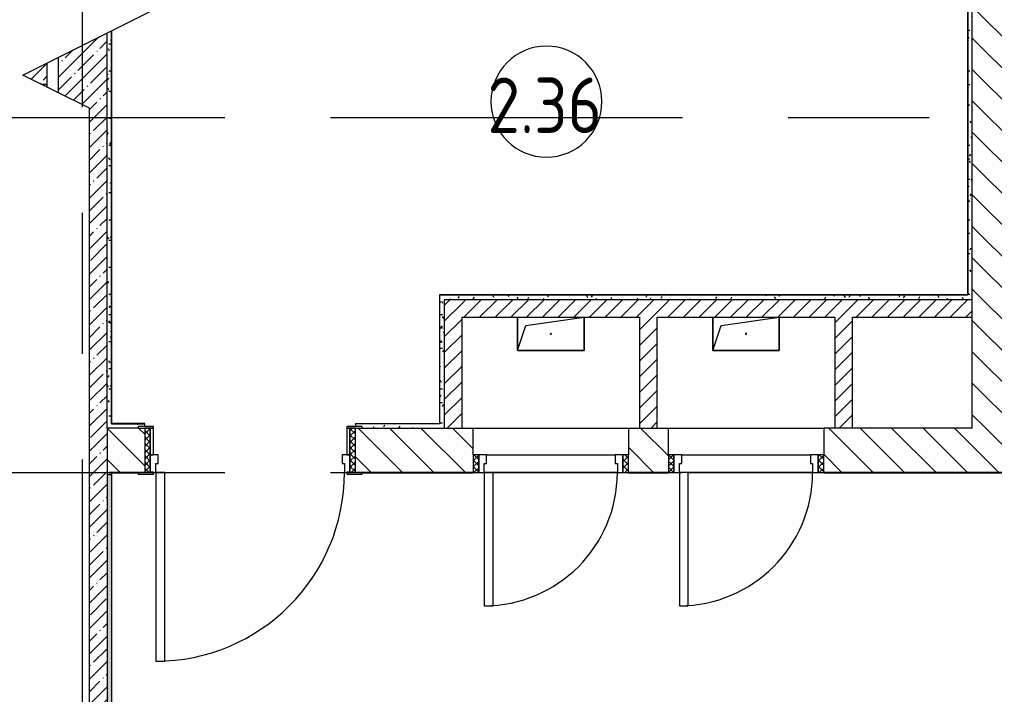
# Model space of a CAD drawing. Header units: millimetres. Extents: x 81566 to 292854, y -8553 to 29000.
# Drawn here: x 84575 to 88970, y 12400 to 15441 of the extents above; entities that cross this region are included whole.
import ezdxf

# ---------------------------------------------------------------- set-up
doc = ezdxf.new("R2010")
doc.units = ezdxf.units.MM
doc.linetypes.add('Осевая', pattern=[3175, 635, -476.25, 1587.5, -476.25])
for name, color, linetype, lineweight in [('A-AREA-IDEN', 7, 'Continuous', 9), ('A-DETL-GENF', 7, 'Continuous', 9), ('A-DOOR', 7, 'Continuous', 9), ('A-DOOR-FRAM-2', 7, 'Continuous', 9), ('A-GENM', 7, 'Continuous', 9), ('A-WALL', 7, 'Continuous', 9), ('I-WALL', 7, 'Continuous', 9), ('S-COLS', 7, 'Continuous', 9), ('Оси', 7, 'Continuous', 9), ('Оси-2', 7, 'Осевая', 9)]:
    doc.layers.add(name, color=color, linetype=linetype, lineweight=lineweight)
for name, color, linetype, lineweight, true_color in [('A-DOOR-1', 7, 'Continuous', 9, 0xc0c0c0), ('A-DOOR-FRAM-1', 7, 'Continuous', 9, 0xc0c0c0), ('A-WALL-1', 9, 'Continuous', 9, 0x808080), ('A-WALL-FNSH-1', 9, 'Continuous', 9, 0x808080)]:
    doc.layers.add(name, color=color, linetype=linetype, lineweight=lineweight, true_color=true_color)
doc.styles.add('GOST Common_1', font='GOST_Common.ttf', dxfattribs={"width": 0.9, "height": 250})
pattern_1 = [(45, (0, 0), (-57.02463, 57.02463), []), (45, (57.025, 0), (-57.02463, 57.02463), [100.806, -20.161, 3.353, -16.808])]
pattern_2 = [(135, (0, 0), (-70.71068, -70.71068), [])]
pattern_3 = [(45, (0, 0), (-35.35534, 35.35534), [])]
pattern_4 = [(0, (0, 0), (121.92, 30.48), [10.058, -81.382, 10.058, -81.382, -487.68]), (0, (0, 0), (121.92, 30.48), [-182.88, 10.058, -172.822, 10.058, -81.382, -213.36]), (0, (0, 0), (121.92, 30.48), [-457.2, 10.058, -50.902, 10.058, -142.342]), (120, (45.72, 15.24), (-87.356454, 90.345817), [10.058, -81.382, 10.058, -81.382, -487.68]), (120, (45.72, 15.24), (-87.356454, 90.345817), [-182.88, 10.058, -172.822, 10.058, -81.382, -213.36]), (120, (45.72, 15.24), (-87.356454, 90.345817), [-457.2, 10.058, -50.902, 10.058, -142.342]), (240, (60.96, 76.2), (-34.563546, -120.825817), [10.058, -81.382, 10.058, -81.382, -487.68]), (240, (60.96, 76.2), (-34.563546, -120.825817), [-182.88, 10.058, -172.822, 10.058, -81.382, -213.36]), (240, (60.96, 76.2), (-34.563546, -120.825817), [-457.2, 10.058, -50.902, 10.058, -142.342])]

# ---------------------------------------------------------------- blocks, each defined once
blk = doc.blocks.new('110_Дверь_СКБ_1Ст_Внутренняя1 - Д-8 950x2100h_охрана-31784688-План расстановки мебели и оборудования 2 этажа в осях 23-33')
at = {"layer": 'A-DOOR'}
h = blk.add_hatch(dxfattribs=at)
h.set_pattern_fill('FP_6', color=256, style=0, pattern_type=2)
h.set_pattern_definition([(135, (1826.41, 164.685), (-14.14214, -14.14214), []), (225, (1826.41, 164.685), (14.14214, -14.14214), [])])
h.paths.add_polyline_path([(487.5, 100), (462.5, 100), (462.5, -100), (487.5, -100)])
at = {"layer": 'A-DOOR-FRAM-2'}
h = blk.add_hatch(dxfattribs=at)
h.set_pattern_fill('FP_7', color=256, style=0, pattern_type=2)
h.set_pattern_definition([(45, (-296.384, 164.685), (-14.1421, 14.1421), []), (135, (-296.384, 164.685), (-14.1421, -14.1421), [])])
h.paths.add_polyline_path([(-437.5, 100), (-462.5, 100), (-462.5, -100), (-437.5, -100)])
at = {"layer": 'A-DOOR-1'}
for p, q in [((437.5, 950), (397.5, 950)), ((397.5, 950), (397.5, 100)), ((437.5, 100), (437.5, 950)), ((397.5, 100), (437.5, 100))]:
    blk.add_line(p, q, dxfattribs=at)
blk.add_arc((437.5, 100), 850, 90, 180, dxfattribs=at)
at = {"layer": 'A-DOOR-FRAM-1'}
for p, q in [((-422.5, 108), (-492.5, 108)), ((-492.5, 108), (-492.5, 100)), ((-492.5, 100), (-422.5, 100)), ((-437.5, 100), (-462.5, 100)), ((-462.5, 100), (-462.5, -100)), ((-412.5, 100), (-437.5, 100)), ((-437.5, 100), (-437.5, 20)), ((-437.5, -100), (-437.5, 100)), ((-422.5, 100), (-437.5, 100)), ((-437.5, 100), (-437.5, 99)), ((-437.5, 99), (-422.5, 99)), ((-422.5, 100), (-422.5, 108)), ((-422.5, 99), (-422.5, 100)), ((-412.5, 60), (-412.5, 100)), ((437.5, 100), (437.5, 60)), ((462.5, 100), (437.5, 100)), ((517.5, 108), (447.5, 108)), ((447.5, 108), (447.5, 100)), ((462.5, 100), (447.5, 100)), ((447.5, 100), (447.5, 99)), ((447.5, 100), (517.5, 100)), ((447.5, 99), (462.5, 99)), ((462.5, 20), (462.5, 100)), ((487.5, 100), (462.5, 100)), ((462.5, 100), (462.5, -100)), ((462.5, 99), (462.5, 100)), ((487.5, -100), (487.5, 100)), ((517.5, 100), (517.5, 108)), ((-402.5, 60), (-412.5, 60)), ((-402.5, 20), (-402.5, 60)), ((437.5, 60), (427.5, 60)), ((427.5, 60), (427.5, 20)), ((-437.5, 20), (-402.5, 20)), ((-422.5, 20), (-437.5, 20)), ((-437.5, 20), (-437.5, -100)), ((-422.5, -100), (-422.5, 20)), ((427.5, 20), (462.5, 20)), ((462.5, 20), (447.5, 20)), ((447.5, 20), (447.5, -100)), ((462.5, -100), (462.5, 20)), ((-422.5, -100), (-492.5, -100)), ((-492.5, -100), (-492.5, -108)), ((-492.5, -108), (-422.5, -108)), ((-462.5, -100), (-437.5, -100)), ((-437.5, -100), (-422.5, -100)), ((-422.5, -108), (-422.5, -100)), ((447.5, -100), (462.5, -100)), ((517.5, -100), (447.5, -100)), ((447.5, -100), (447.5, -108)), ((447.5, -108), (517.5, -108)), ((462.5, -100), (487.5, -100)), ((517.5, -108), (517.5, -100))]:
    blk.add_line(p, q, dxfattribs=at)
blk = doc.blocks.new('110_Дверь_СКБ_1Ст - д-18 700x2100h_Технический шкаф ЭОМ и СС-23257539-План расстановки мебели и оборудования 2 этажа в осях 23-33')
at = {"layer": 'A-DOOR'}
h = blk.add_hatch(dxfattribs=at)
h.set_pattern_fill('FP_26', color=256, style=0, pattern_type=2)
h.set_pattern_definition([(135, (1951.41, 164.685), (-14.14214, -14.14214), []), (225, (1951.41, 164.685), (14.14214, -14.14214), [])])
h.paths.add_polyline_path([(362.5, 100), (337.5, 100), (337.5, 20), (362.5, 20)])
at = {"layer": 'A-DOOR-FRAM-2'}
h = blk.add_hatch(dxfattribs=at)
h.set_pattern_fill('FP_27', color=256, style=0, pattern_type=2)
h.set_pattern_definition([(45, (-171.384, 164.685), (-14.1421, 14.1421), []), (135, (-171.384, 164.685), (-14.1421, -14.1421), [])])
h.paths.add_polyline_path([(-312.5, 100), (-337.5, 100), (-337.5, 20), (-312.5, 20)])
at = {"layer": 'A-DOOR-1'}
for p, q in [((312.5, 700), (272.5, 700)), ((272.5, 700), (272.5, 100)), ((312.5, 100), (312.5, 700)), ((272.5, 100), (312.5, 100))]:
    blk.add_line(p, q, dxfattribs=at)
blk.add_arc((312.5, 100), 600, 90, 180, dxfattribs=at)
at = {"layer": 'A-DOOR-FRAM-1'}
for p, q in [((-312.5, 100), (-337.5, 100)), ((-337.5, 100), (-337.5, 20)), ((-287.5, 100), (-312.5, 100)), ((-312.5, 100), (-312.5, 20)), ((-312.5, 20), (-312.5, 100)), ((-287.5, 60), (-287.5, 100)), ((-287.5, 100), (272.5, 100)), ((312.5, 100), (312.5, 60)), ((337.5, 100), (312.5, 100)), ((337.5, 20), (337.5, 100)), ((362.5, 100), (337.5, 100)), ((337.5, 100), (337.5, 20)), ((362.5, 20), (362.5, 100)), ((-277.5, 60), (-287.5, 60)), ((-277.5, 20), (-277.5, 60)), ((312.5, 60), (302.5, 60)), ((302.5, 60), (302.5, 20)), ((-337.5, 20), (-312.5, 20)), ((-312.5, 20), (-277.5, 20)), ((302.5, 20), (-277.5, 20)), ((302.5, 20), (337.5, 20)), ((337.5, 20), (362.5, 20))]:
    blk.add_line(p, q, dxfattribs=at)
blk = doc.blocks.new('GM_Отверстие прямоугольное _в плите_ - Отверстие-21620300-План расстановки мебели и оборудования 2 этажа в осях 23-33')
at = {"layer": 'A-GENM'}
for p, q in [((-150, -75), (-150, 75)), ((-150, 75), (-150, -75)), ((-112.5, 37.5), (150, 75)), ((150, 75), (150, -75)), ((150, -75), (150, 75)), ((-150, -75), (-112.5, 37.5)), ((150, -75), (-150, -75)), ((-150, -75), (150, -75))]:
    blk.add_line(p, q, dxfattribs=at)
for start, end in [(360, 180), (180, 360)]:
    blk.add_arc((0, 0), 2.5, start, end, dxfattribs=at)
blk = doc.blocks.new('DET_L_Линия разрыва - М100-30654842-План расстановки мебели и оборудования 2 этажа в осях 23-33')
at = {"layer": 'A-DETL-GENF'}
for p, q in [((12189.9, -300), (11889.9, 300)), ((12339.9, 0), (12189.9, -300)), ((24079.7, 0), (12339.9, 0))]:
    blk.add_line(p, q, dxfattribs=at)
blk = doc.blocks.new('Марка_Помещения - Номер-25198446-План расстановки мебели и оборудования 2 этажа в осях 23-33')
at = {"layer": 'A-AREA-IDEN'}
for start, end in [(360, 180), (180, 360)]:
    blk.add_arc((0, 0), 2.5, start, end, dxfattribs=at)

msp = doc.modelspace()

# ---------------------------------------------------------------- hatches: boundary and pattern name
at = {"layer": 'I-WALL'}
h = msp.add_hatch(dxfattribs=at)
h.set_pattern_fill('FP_41', color=256, style=0, pattern_type=2)
h.set_pattern_definition(pattern_4)
h.paths.add_polyline_path([(88870, 14180), (88870, 16100), (88850, 16100), (88850, 14180)])
h = msp.add_hatch(dxfattribs=at)
h.set_pattern_fill('FP_4', color=256, style=0, pattern_type=2)
h.set_pattern_definition(pattern_2)
h.paths.add_polyline_path([(89070, 13600), (89070, 16100), (88870, 16100), (88870, 13600)])
h = msp.add_hatch(dxfattribs=at)
h.set_pattern_fill('FP_2', color=256, style=0, pattern_type=2)
h.set_pattern_definition(pattern_1)
h.paths.add_polyline_path([(84890.7, 10400), (84970, 10400), (84970, 15380.6), (84750, 15270.6), (84750, 15111.2), (84890.7, 15040.9), (84890.7, 12318.2)])
h.paths.add_polyline_path([(84970, 15601.2), (84970, 16080), (84890.7, 16080), (84890.7, 15640.9)])
h = msp.add_hatch(dxfattribs=at)
h.set_pattern_fill('FP_41', color=256, style=0, pattern_type=2)
h.set_pattern_definition(pattern_4)
h.paths.add_polyline_path([(84970, 13600), (84990, 13600), (84990, 15390.6), (84970, 15380.6), (84970, 14480.9)])
h.paths.add_polyline_path([(84990, 15591.2), (84990, 16080), (84970, 16080), (84970, 15601.2), (84973.9, 15599.3)])
h = msp.add_hatch(dxfattribs=at)
h.set_pattern_fill('FP_2', color=256, style=0, pattern_type=2)
h.set_pattern_definition(pattern_1)
h.paths.add_polyline_path([(84700, 15150), (84700, 15245.6), (84590.7, 15190.9), (84672.5, 15150)])
h = msp.add_hatch(dxfattribs=at)
h.set_pattern_fill('FP_2', color=256, style=0, pattern_type=2)
h.set_pattern_definition(pattern_1)
h.paths.add_polyline_path([(84700, 15136.2), (84700, 15150), (84672.5, 15150), (84699, 15136.8)])
h = msp.add_hatch(dxfattribs=at)
h.set_pattern_fill('FP_41', color=256, style=0, pattern_type=2)
h.set_pattern_definition(pattern_4)
h.paths.add_polyline_path([(86490, 13620), (86490, 14200), (86470, 14200), (86470, 13620)])
h = msp.add_hatch(dxfattribs=at)
h.set_pattern_fill('FP_41', color=256, style=0, pattern_type=2)
h.set_pattern_definition(pattern_4)
h.paths.add_polyline_path([(88446.7, 14180), (88850, 14180), (88849, 14200), (86490, 14200), (86490, 14180), (87153.4, 14180)])
h = msp.add_hatch(dxfattribs=at)
h.set_pattern_fill('FP_5', color=256, style=0, pattern_type=2)
h.set_pattern_definition(pattern_3)
h.paths.add_polyline_path([(86570, 13600), (86570, 14180), (86490, 14180), (86490, 13600)])
h = msp.add_hatch(dxfattribs=at)
h.set_pattern_fill('FP_5', color=256, style=0, pattern_type=2)
h.set_pattern_definition(pattern_3)
h.paths.add_polyline_path([(88870, 14100), (88870, 14180), (86570, 14180), (86570, 14100), (88446.7, 14100)])
h = msp.add_hatch(dxfattribs=at)
h.set_pattern_fill('FP_5', color=256, style=0, pattern_type=2)
h.set_pattern_definition(pattern_3)
h.paths.add_polyline_path([(87450, 13600), (87450, 14100), (87370, 14100), (87370, 13600)])
h = msp.add_hatch(dxfattribs=at)
h.set_pattern_fill('FP_5', color=256, style=0, pattern_type=2)
h.set_pattern_definition(pattern_3)
h.paths.add_polyline_path([(88330, 13600), (88330, 14100), (88250, 14100), (88250, 13600)])
h = msp.add_hatch(dxfattribs=at)
h.set_pattern_fill('FP_4', color=256, style=0, pattern_type=2)
h.set_pattern_definition(pattern_2)
h.paths.add_polyline_path([(87500, 13400), (87500, 13600), (87320, 13600), (87320, 13400)])
h.paths.add_polyline_path([(86620, 13400), (86620, 13600), (86090, 13600), (86090, 13400), (86120, 13400)])
h.paths.add_polyline_path([(84970, 13400), (85140, 13400), (85140, 13600), (84970, 13600)])
h = msp.add_hatch(dxfattribs=at)
h.set_pattern_fill('FP_41', color=256, style=0, pattern_type=2)
h.set_pattern_definition(pattern_4)
h.paths.add_polyline_path([(86120, 13600), (86490, 13600), (86490, 13620), (86090, 13620), (86090, 13608), (86120, 13608), (86120, 13601.6)])
h.paths.add_polyline_path([(84990, 13600), (85110, 13600.2), (85111, 13608), (85140, 13608), (85140, 13620), (84990, 13620)])
h = msp.add_hatch(dxfattribs=at)
h.set_pattern_fill('FP_4', color=256, style=0, pattern_type=2)
h.set_pattern_definition(pattern_2)
h.paths.add_polyline_path([(89375, 13400), (89375, 13600), (88200, 13600), (88200, 13400), (89345, 13400)])
h = msp.add_hatch(dxfattribs=at)
h.set_pattern_fill('FP_41', color=256, style=0, pattern_type=2)
h.set_pattern_definition(pattern_4)
h.paths.add_polyline_path([(84990, 10400), (84990, 13390), (84970, 13390), (84970, 10400)])
at = {"layer": 'S-COLS'}
h = msp.add_hatch(dxfattribs=at)
h.set_pattern_fill('FP_2', color=256, style=0, pattern_type=2)
h.set_pattern_definition(pattern_1)
h.paths.add_polyline_path([(84672.5, 15150), (84700, 15150), (84700, 15245.6), (84590.7, 15190.9)])

# ---------------------------------------------------------------- linework, layer by layer
at = {"layer": 'A-WALL'}
for p, q in [((88870, 13600), (88870, 16100)), ((88850, 16080), (88850, 14200)), ((84990, 13620), (84990, 15390.6)), ((84970, 13600), (84970, 15380.6)), ((86490, 14200), (88850, 14200)), ((86490, 14180), (86490, 13600)), ((86490, 14180), (88870, 14180)), ((85110, 13600), (84970, 13600)), ((84990, 13620), (85140, 13620)), ((86470, 13620), (86090, 13620)), ((86120, 13600), (86620, 13600)), ((87320, 13600), (87500, 13600)), ((84970, 13400), (85110, 13400)), ((85110, 13400), (84980, 13400)), ((86120, 13400), (86620, 13400)), ((86620, 13400), (86120, 13400)), ((87320, 13400), (87500, 13400)), ((87500, 13400), (87320, 13400))]:
    msp.add_line(p, q, dxfattribs=at)
at = {"layer": 'A-WALL-1'}
for p, q in [((84750, 15270.6), (84750, 15111.2)), ((84700, 15136.2), (84700, 15245.6)), ((86570, 14100), (87370, 14100)), ((86570, 13600), (86570, 14100)), ((87370, 14100), (87370, 13600)), ((87450, 14100), (88250, 14100)), ((87450, 13600), (87450, 14100)), ((88250, 14100), (88250, 13600)), ((88330, 14100), (88870, 14100)), ((88330, 13600), (88330, 14100)), ((84970, 13600), (84970, 10400)), ((85140, 13608), (85140, 13620)), ((86090, 13620), (86090, 13608)), ((86470, 13621), (86470, 13620)), ((86620, 13480), (86620, 13600)), ((87320, 13600), (87320, 13480)), ((87500, 13480), (87500, 13600)), ((88870, 13600), (88200, 13600)), ((88200, 13600), (88200, 13480)), ((84990, 13390), (84970, 13390)), ((88200, 13400), (89345, 13400))]:
    msp.add_line(p, q, dxfattribs=at)
at = {"layer": 'A-WALL-FNSH-1'}
for p, q in [((88849, 16079), (88849, 14201)), ((84991, 13621), (84991, 15391.1)), ((86469, 14201), (86469, 13621)), ((88849, 14201), (86469, 14201)), ((86470, 13621), (86470, 14200)), ((86470, 14200), (86490, 14200)), ((85140, 13621), (84991, 13621)), ((85140, 13620), (85140, 13621)), ((86090, 13621), (86090, 13620)), ((86090, 13621), (86470, 13621)), ((84980, 13400), (84980, 13399)), ((84980, 13399), (84990, 13399)), ((84990, 13399), (84990, 10400)), ((84991, 13399), (85110, 13399)), ((84991, 10400), (84991, 13399)), ((86120, 13399), (86620, 13399)), ((86620, 13399), (86620, 13400)), ((87320, 13400), (87320, 13399)), ((87320, 13399), (87500, 13399)), ((87500, 13399), (87500, 13400)), ((89345, 13400), (88200, 13400)), ((88200, 13400), (88200, 13399)), ((88200, 13399), (89345, 13399))]:
    msp.add_line(p, q, dxfattribs=at)
at = {"layer": 'I-WALL'}
for p, q in [((86620, 13600), (87320, 13600)), ((87500, 13600), (88200, 13600)), ((86670, 13399), (86620, 13399)), ((87320, 13399), (86710, 13399)), ((87550, 13399), (87500, 13399)), ((88200, 13399), (87590, 13399))]:
    msp.add_line(p, q, dxfattribs=at)
at = {"layer": 'S-COLS'}
for p, q in [((84700, 15150), (84700, 15245.6)), ((84672.5, 15150), (84700, 15150))]:
    msp.add_line(p, q, dxfattribs=at)
at = {"layer": 'Оси'}
for p, q in [((82365.6, 15000), (84865.6, 15000)), ((82365.6, 13400), (84865.6, 13400))]:
    msp.add_line(p, q, dxfattribs=at)
at = {"layer": 'Оси-2'}
for p, q in [((84860, 1234.4), (84860, 19415.1)), ((84865.6, 15000), (122160, 15000)), ((84865.6, 13400), (119719, 13400))]:
    msp.add_line(p, q, dxfattribs=at)

# ---------------------------------------------------------------- block references
at = {"layer": 'A-AREA-IDEN', "xscale": 99.99999999999993, "yscale": 99.99999999999993, "zscale": 99.99999999999993}
msp.add_blockref('Марка_Помещения - Номер-25198446-План расстановки мебели и оборудования 2 этажа в осях 23-33', (86950.5, 15070.9), dxfattribs=at)
at = {"layer": 'A-DETL-GENF', "rotation": 270.0000000000003}
msp.add_blockref('DET_L_Линия разрыва - М100-30654842-План расстановки мебели и оборудования 2 этажа в осях 23-33', (84890.7, 27380.8), dxfattribs=at)
at = {"layer": 'A-DOOR-1', "rotation": 180}
for name, p in [('110_Дверь_СКБ_1Ст_Внутренняя1 - Д-8 950x2100h_охрана-31784688-План расстановки мебели и оборудования 2 этажа в осях 23-33', (85627.5, 13500)), ('110_Дверь_СКБ_1Ст - д-18 700x2100h_Технический шкаф ЭОМ и СС-23257539-План расстановки мебели и оборудования 2 этажа в осях 23-33', (86982.5, 13500)), ('110_Дверь_СКБ_1Ст - д-18 700x2100h_Технический шкаф ЭОМ и СС-23257539-План расстановки мебели и оборудования 2 этажа в осях 23-33', (87862.5, 13500))]:
    msp.add_blockref(name, p, dxfattribs=at)
at = {"layer": 'A-GENM'}
for p in [(86970, 14025), (87850, 14025)]:
    msp.add_blockref('GM_Отверстие прямоугольное _в плите_ - Отверстие-21620300-План расстановки мебели и оборудования 2 этажа в осях 23-33', p, dxfattribs=at)

# ---------------------------------------------------------------- texts
at = {"layer": 'A-AREA-IDEN', "insert": (86684.8, 15179.5), "char_height": 250, "width": 663.797, "attachment_point": 1, "style": 'GOST Common_1'}
msp.add_mtext('2.36', dxfattribs=at)

doc.saveas('drawing.dxf')
